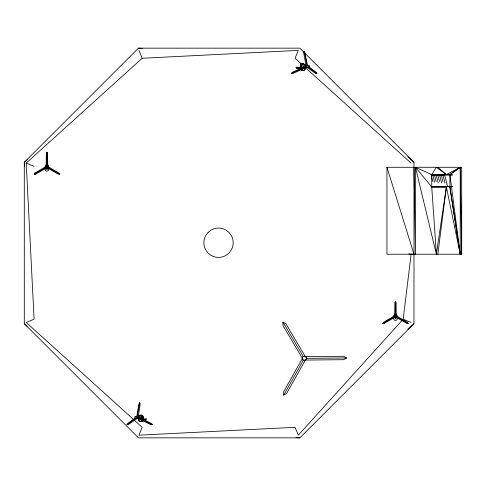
<?xml version="1.0" encoding="UTF-8"?>
<svg xmlns="http://www.w3.org/2000/svg" width="486" height="486" viewBox="0 0 486 486"><rect width="100%" height="100%" fill="white"/><g stroke="black" fill="none" stroke-linecap="round" stroke-linejoin="round"><path stroke-width="0.73" d="M300.087 68.544L300.33 64.577A1.756 1.75 -86.6 0 1 302.729 63.933M301.745 68.028L301.751 65.561A1.762 1.756 -88.1 0 1 303.507 63.8L305.026 64.681L305.257 65.561M305.044 67.402L305.044 68.635A1.768 1.756 -86.3 0 1 304.163 70.16M305.257 67.414L305.251 68.648A1.762 1.75 -86.5 0 1 303.495 70.409L301.976 69.528M300.299 68.556L300.542 64.589L301.186 63.945L302.936 63.945M301.533 68.016L301.776 64.668L303.294 63.788L304.807 64.668M46.304 153.29L46.182 167.312L34.227 174.219L34.858 173.113L46.942 165.993L46.942 152.185L46.304 153.29L47.579 153.29L47.701 166.437L59.025 173.113L59.663 174.219L58.387 174.219L46.942 167.749M301.247 63.854L295.057 58.259L298.313 50.386L142.185 58.259L26.226 163.089L34.093 319.223L26.226 322.479L142.185 427.315L138.929 435.183L295.057 427.315L298.313 435.183L403.149 319.223L411.022 255.211M437.843 254.227L446.379 186.946L431.507 186.758M436.373 254.227L446.379 186.946L460.23 254.227L460.23 167.281L446.379 174.608L436.373 167.281L431.738 174.608L431.738 186.946L436.373 254.227L415.451 167.281L431.738 174.608M138.067 417.802L137.307 416.478L151.656 423.604L152.288 424.703L138.067 417.802L140.247 403.775L139.61 402.675L138.978 403.775L136.7 416.921L137.307 416.478L139.61 402.675M138.455 416.848L139.33 415.317L140.387 415.08M141.967 419.928L141.086 421.459M142.143 419.928L141.262 421.459L140.211 421.69M346.591 357.963L306.344 358.346L286.625 393.429L283.69 395.167L303.41 360.083L343.657 359.701L346.591 357.963L343.62 356.293L303.373 356.675L282.919 322.09L285.896 323.761L305.342 356.651M306.824 67.153L292.821 73.453L291.551 73.453L292.189 72.353L307 65.41L304.242 51.437L303.61 52.537L306.235 66.734L315.608 73.471L316.872 73.471L316.24 72.371L308.732 66.716M304.837 67.73L304.078 69.048L303.574 68.168M307 65.41L306.235 66.734L291.551 73.453M315.608 73.471L316.24 72.371M152.288 424.703L151.025 424.703L137.453 418.233L128.201 424.703L126.931 424.703L127.569 423.604L135.485 417.814M140.49 418.975L139.725 420.299L138.966 418.975M382.749 323.463L383.381 322.364L395.464 315.238L395.464 301.435L394.826 302.535L394.699 316.562L382.749 323.463L384.019 323.463L396.23 316.562L408.185 323.463L407.547 322.364L395.464 315.238L394.699 316.562L406.91 323.463L408.185 323.463M46.182 167.312L46.942 165.993M138.862 415.961L139.506 415.317M142.289 421.459L142.927 420.809M143.103 420.809L142.465 421.459L140.527 421.459M304.133 52.445L299.844 48.157L138.437 48.157L24.3 162.294L24.3 323.706L138.437 437.843L299.844 437.843L413.981 323.706L413.981 162.294L305.202 53.521M46.061 164.833L45.18 166.358L45.18 169.444A1.762 1.762 0 0 0 46.942 171.206L48.466 170.325L48.703 166.358A1.768 1.768 0 0 0 47.822 164.833M394.583 314.084L393.703 315.608L393.703 318.688A1.762 1.762 0 0 0 395.47 320.456A1.762 1.762 0 0 0 397.226 318.688L397.226 315.608L396.345 314.084M27.684 159.274L24.3 162.294L24.555 166.82M407.778 329.247L413.981 323.706M126.931 424.703L135.946 418.233M449.921 174.608L460.23 254.227L449.921 186.946L449.921 174.608L460.23 167.281L461.7 254.227L386.959 254.227L386.959 167.281L461.7 167.281L461.7 254.227M449.836 174.608L460.23 167.281M34.227 174.219L35.496 174.219L47.707 167.312L59.663 174.219M302.93 70.081L302.055 70.318L300.536 69.437M307.498 67.183L306.101 66.807L306.478 65.403A1.027 1.021 -89.4 0 1 307.504 65.403M140.527 415.317L141.584 415.08M143.23 419.637L146.736 418.975L143.133 418.975M300.318 68.107L296.557 68.587L300.318 68.818M303.61 52.537L304.874 52.537L307.425 65.106M431.513 174.608L452.521 174.899L431.058 174.899M430.954 186.648L452.521 186.648L431.568 186.946M137.975 416.478L140.654 416.478M139.403 417.802L142.082 417.802M144.585 420.299L145.97 420.299M431.513 174.772L449.501 174.608M431.623 174.802L442.916 174.899L444.994 182.979M431.349 174.82L439.532 174.899L441.61 182.979M431.489 174.814L441.221 174.899L442.922 181.509M431.459 174.869L434.448 174.899L436.142 181.509M431.623 174.851L436.142 174.899L438.22 182.979M431.27 174.881L432.753 174.899L434.642 182.244M445.048 186.946L431.568 186.77L449.501 186.648M408.726 253.941L413.981 254.227L386.959 167.281M138.437 48.157L142.21 48.375M296.071 437.625L299.844 437.843M302.772 65.148L306.295 65.367M302.711 66.515L305.53 66.685M299.346 67.797L297.323 67.262L300.33 67.451M295.804 67.262L303.319 67.73M296.563 67.262L300.318 67.524L297.323 67.262M141.408 415.08L143.103 415.961L143.34 419.928M140.211 415.08L141.906 415.961L142.143 419.315M140.387 421.69L138.686 420.809L138.455 418.082M300.968 70.069L301.842 70.306A1.762 1.75 -86.5 0 0 302.717 70.069M403.149 319.223L411.022 322.479M26.226 163.089L34.093 166.352M308.361 67.183L316.872 73.471M437.843 167.281L446.379 174.608M407.778 156.759L413.981 162.294M24.3 323.706L27.684 326.726M305.19 67.42L411.022 163.089M142.289 415.317L143.163 416.848L143.163 419.928M141.086 415.317L141.967 416.848L141.967 419.315M138.862 420.809L139.506 421.459M301.77 69.51L302.407 70.16A1.768 1.756 -86.3 0 0 303.288 70.397M431.738 186.946L415.451 167.281L415.451 254.227L413.981 167.281M383.381 322.364L384.019 323.463M34.858 173.113L35.496 174.219M395.464 301.435L396.102 302.535L396.218 315.687M46.942 152.185L47.579 153.29M304.242 51.437L304.874 52.537M292.189 72.353L292.821 73.453M138.929 50.386L142.185 58.259M447.636 186.648L444.611 174.899L430.985 174.79L437.837 174.899L439.532 181.509M431.246 175.634L432.759 181.509M449.836 186.946L460.23 254.227M282.919 322.09L282.955 325.498L302.407 358.389L283.648 391.752L283.69 395.167M138.631 418.082L138.631 419.928M136.426 416.848A1.027 1.027 -88.2 0 1 137.83 416.472L138.34 417.359L137.83 418.252A1.027 1.027 88.2 0 1 136.803 418.252M134.926 416.848L134.926 417.875A1.027 1.021 89.4 0 0 136.323 418.252L136.839 417.359L136.323 416.472A1.027 1.021 -88.8 0 0 134.926 416.842M307.917 65.889L308.288 67.293L309.685 66.922L309.315 65.513L307.917 65.889M47.707 168.49L46.942 169.808L46.182 168.49L47.707 168.49M396.23 317.735L395.464 319.059L394.699 317.735L396.23 317.735M208.123 232.357L205.791 235.394A14.677 14.677 0 0 0 205.803 250.096L208.123 253.127L211.167 255.46A14.677 14.677 0 0 0 225.85 255.46L228.894 253.127L231.227 250.083A14.677 14.677 0 0 0 231.227 235.4L228.894 232.357L225.856 230.024A14.677 14.677 0 0 0 211.167 230.048L208.123 232.357M306.235 359.446L304.424 360.515A2.108 2.108 0 0 1 302.316 358.067A2.108 2.108 0 0 1 305.099 356.42A2.108 2.108 0 0 1 306.229 359.446M46.431 167.761A1.027 1.027 0 0 0 47.968 166.874A1.027 1.027 0 0 0 46.431 165.981A1.027 1.027 0 0 0 46.431 167.761M302.547 359.506A2.151 2.151 0 0 0 306.271 359.464A2.151 2.151 0 0 0 304.376 356.256A2.151 2.151 0 0 0 302.547 359.506M394.954 317.012A1.027 1.027 0 0 0 396.491 316.119A1.027 1.027 0 0 0 394.954 315.232A1.027 1.027 0 0 0 394.954 317.012"/></g></svg>
